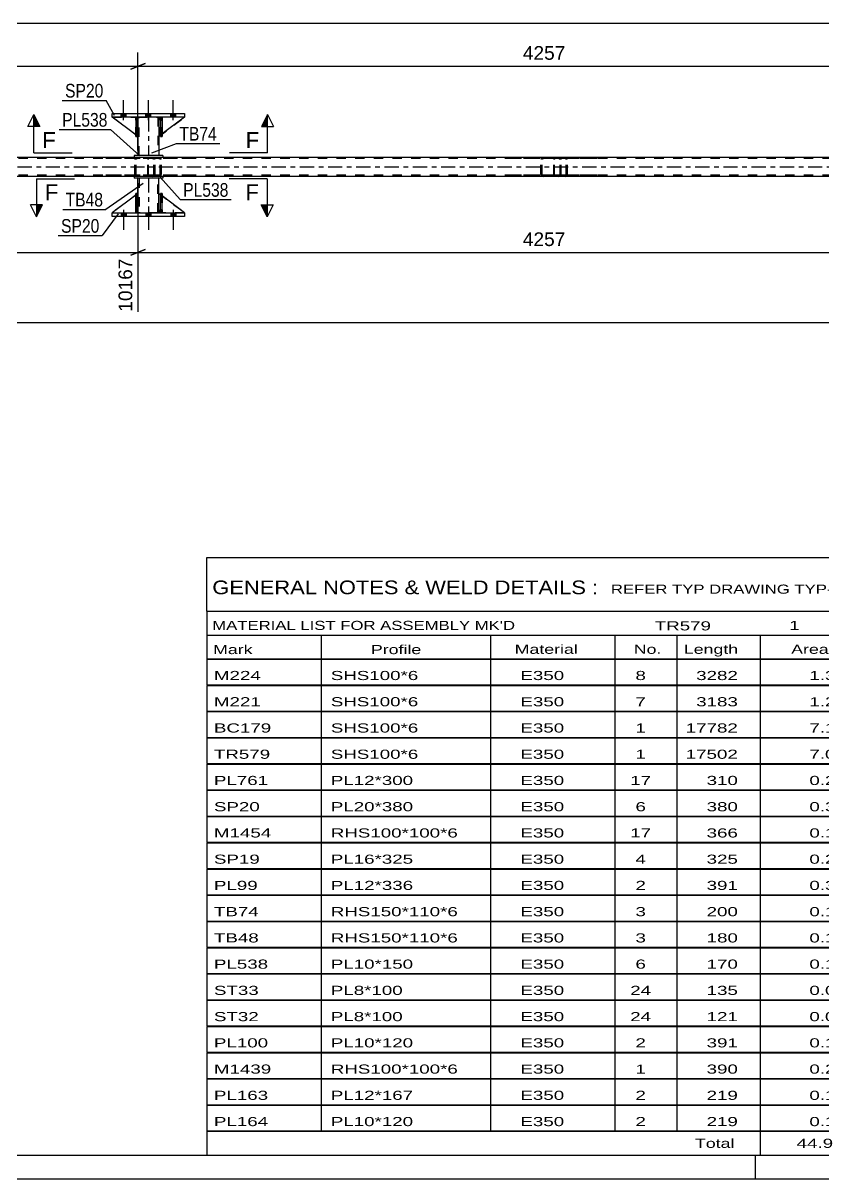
# Model space of a CAD drawing. Header units: millimetres. Extents: x -57 to 784, y -422 to 172.
# Drawn here: x 420.4 to 588, y -422.4 to -180.1 of the extents above; entities that cross this region are included whole.
import ezdxf

# ---------------------------------------------------------------- set-up
doc = ezdxf.new("R2010")
doc.units = ezdxf.units.MM
doc.linetypes.add('DXK_LINE_DOT2', pattern=[3.9198, 1.9599, -1.9599])
doc.linetypes.add('DXK_LINE_DOT3', pattern=[5.9187, 2.979, -0.9799, 0.9799, -0.9799])
doc.styles.add('Arial', font='ARIAL.TTF', dxfattribs={"height": 0.2})
doc.styles.add('Arial Narrow', font='ARIALN.TTF', dxfattribs={"height": 0.2})

# ---------------------------------------------------------------- blocks, each defined once
blk = doc.blocks.new('Unknown-122571968-1115')
at = {"color": 5, "linetype": 'Continuous'}
for p, q in [((-52.11, -417.36), (778.89, -417.36)), ((573.89, -422.36), (573.89, -417.36)), ((-57.11, -422.36), (783.89, -422.36))]:
    blk.add_line(p, q, dxfattribs=at)
blk = doc.blocks.new('Part-122571968-2722 - 2690')
at = {"color": 2, "linetype": 'Continuous'}
for p, q in [((443.65, -208.23), (194.25, -208.23)), ((613.92, -208.23), (449.65, -208.23)), ((443.65, -212.23), (194.25, -212.23)), ((613.92, -212.23), (449.65, -212.23))]:
    blk.add_line(p, q, dxfattribs=at)
at = {"color": 7, "linetype": 'DXK_LINE_DOT2'}
for p, q in [((449.65, -208.23), (443.65, -208.23)), ((711.45, -208.47), (52.25, -208.47)), ((711.45, -211.99), (52.25, -211.99)), ((449.65, -212.23), (443.65, -212.23))]:
    blk.add_line(p, q, dxfattribs=at)
at = {"color": 7, "linetype": 'DXK_LINE_DOT3'}
blk.add_line((52.25, -210.23), (711.45, -210.23), dxfattribs=at)
blk = doc.blocks.new('Bolt-122571968-2860 - 2690')
at = {"linetype": 'Continuous'}
for points in [[(441.97, -199.03), (440.93, -199.03), (440.93, -199.83), (441.97, -199.83)], [(441.97, -199.03), (440.93, -199.03), (440.93, -199.83), (441.97, -199.83)], [(441.97, -199.03), (440.93, -199.03), (440.93, -199.83), (441.97, -199.83)], [(447.17, -199.03), (446.13, -199.03), (446.13, -199.83), (447.17, -199.83)], [(447.17, -199.03), (446.13, -199.03), (446.13, -199.83), (447.17, -199.83)], [(452.37, -199.03), (451.33, -199.03), (451.33, -199.83), (452.37, -199.83)], [(452.37, -199.03), (451.33, -199.03), (451.33, -199.83), (452.37, -199.83)], [(452.37, -199.03), (451.33, -199.03), (451.33, -199.83), (452.37, -199.83)]]:
    blk.add_hatch(color=1, dxfattribs=at).paths.add_polyline_path(points)
at = {"color": 1, "linetype": 'Continuous'}
for p, q in [((441.45, -200.43), (441.45, -196.23)), ((441.45, -200.43), (441.45, -196.23)), ((441.45, -200.43), (441.45, -196.23)), ((446.65, -200.43), (446.65, -196.23)), ((446.65, -200.43), (446.65, -196.23)), ((451.85, -200.43), (451.85, -196.23)), ((451.85, -200.43), (451.85, -196.23)), ((451.85, -200.43), (451.85, -196.23)), ((440.93, -199.83), (440.93, -199.03)), ((440.93, -199.83), (440.93, -199.03)), ((440.93, -199.83), (440.93, -199.03)), ((441.97, -199.83), (441.97, -199.03)), ((441.97, -199.83), (441.97, -199.03)), ((441.97, -199.83), (441.97, -199.03)), ((446.13, -199.83), (446.13, -199.03)), ((446.13, -199.83), (446.13, -199.03)), ((447.17, -199.83), (447.17, -199.03)), ((447.17, -199.83), (447.17, -199.03)), ((451.33, -199.83), (451.33, -199.03)), ((451.33, -199.83), (451.33, -199.03)), ((451.33, -199.83), (451.33, -199.03)), ((452.37, -199.83), (452.37, -199.03)), ((452.37, -199.83), (452.37, -199.03)), ((452.37, -199.83), (452.37, -199.03))]:
    blk.add_line(p, q, dxfattribs=at)
blk = doc.blocks.new('Bolt-122571968-2859 - 2690')
at = {"linetype": 'Continuous'}
for points in [[(440.93, -220.63), (441.97, -220.63), (441.97, -219.83), (440.93, -219.83)], [(440.93, -220.63), (441.97, -220.63), (441.97, -219.83), (440.93, -219.83)], [(440.93, -220.63), (441.97, -220.63), (441.97, -219.83), (440.93, -219.83)], [(446.13, -220.63), (447.17, -220.63), (447.17, -219.83), (446.13, -219.83)], [(446.13, -220.63), (447.17, -220.63), (447.17, -219.83), (446.13, -219.83)], [(451.33, -220.63), (452.37, -220.63), (452.37, -219.83), (451.33, -219.83)], [(451.33, -220.63), (452.37, -220.63), (452.37, -219.83), (451.33, -219.83)], [(451.33, -220.63), (452.37, -220.63), (452.37, -219.83), (451.33, -219.83)]]:
    blk.add_hatch(color=1, dxfattribs=at).paths.add_polyline_path(points)
at = {"color": 1, "linetype": 'Continuous'}
for p, q in [((440.93, -219.83), (440.93, -220.63)), ((440.93, -219.83), (440.93, -220.63)), ((440.93, -219.83), (440.93, -220.63)), ((441.45, -219.23), (441.45, -223.43)), ((441.45, -219.23), (441.45, -223.43)), ((441.45, -219.23), (441.45, -223.43)), ((441.97, -219.83), (441.97, -220.63)), ((441.97, -219.83), (441.97, -220.63)), ((441.97, -219.83), (441.97, -220.63)), ((446.13, -219.83), (446.13, -220.63)), ((446.13, -219.83), (446.13, -220.63)), ((446.65, -219.23), (446.65, -223.43)), ((446.65, -219.23), (446.65, -223.43)), ((447.17, -219.83), (447.17, -220.63)), ((447.17, -219.83), (447.17, -220.63)), ((451.33, -219.83), (451.33, -220.63)), ((451.33, -219.83), (451.33, -220.63)), ((451.33, -219.83), (451.33, -220.63)), ((451.85, -219.23), (451.85, -223.43)), ((451.85, -219.23), (451.85, -223.43)), ((451.85, -219.23), (451.85, -223.43)), ((452.37, -219.83), (452.37, -220.63)), ((452.37, -219.83), (452.37, -220.63)), ((452.37, -219.83), (452.37, -220.63))]:
    blk.add_line(p, q, dxfattribs=at)
blk = doc.blocks.new('Part-122571968-2736 - 2690')
at = {"color": 2, "linetype": 'Continuous'}
for p, q in [((444.45, -215.83), (444.45, -212.63)), ((448.85, -215.83), (448.85, -212.63)), ((444.45, -219.83), (444.45, -219.23)), ((448.85, -219.23), (448.85, -219.83))]:
    blk.add_line(p, q, dxfattribs=at)
at = {"color": 7, "linetype": 'DXK_LINE_DOT2'}
for p, q in [((448.85, -212.63), (444.45, -212.63)), ((444.69, -212.63), (444.69, -219.83)), ((448.61, -219.83), (448.61, -212.63)), ((444.45, -219.23), (444.45, -215.83)), ((448.85, -219.23), (448.85, -215.83)), ((448.85, -219.83), (444.45, -219.83))]:
    blk.add_line(p, q, dxfattribs=at)
at = {"color": 7, "linetype": 'DXK_LINE_DOT3'}
blk.add_line((446.65, -212.63), (446.65, -219.83), dxfattribs=at)
blk = doc.blocks.new('Part-122571968-2737 - 2690')
at = {"color": 2, "linetype": 'Continuous'}
for p, q in [((449.2, -219.83), (449.2, -215.83)), ((449.2, -215.83), (449.52, -215.83)), ((449.52, -219.83), (449.52, -215.83)), ((449.2, -219.83), (449.2, -219.83)), ((449.52, -219.83), (449.2, -219.83))]:
    blk.add_line(p, q, dxfattribs=at)
at = {"color": 7, "linetype": 'DXK_LINE_DOT2'}
for p, q in [((449.2, -215.83), (449.2, -219.23)), ((449.52, -219.23), (449.52, -215.83)), ((449.2, -219.23), (449.2, -219.83)), ((449.2, -219.23), (449.52, -219.23)), ((449.2, -219.83), (449.2, -219.83)), ((449.2, -219.83), (449.2, -219.83)), ((449.52, -219.83), (449.52, -219.23)), ((449.52, -219.83), (449.52, -219.83))]:
    blk.add_line(p, q, dxfattribs=at)
blk = doc.blocks.new('Part-122571968-2738 - 2690')
at = {"color": 2, "linetype": 'Continuous'}
for p, q in [((444, -219.83), (444, -215.83)), ((444, -215.83), (444.32, -215.83)), ((444.32, -219.83), (444.32, -215.83)), ((444, -219.83), (444, -219.83)), ((444.32, -219.83), (444, -219.83))]:
    blk.add_line(p, q, dxfattribs=at)
at = {"color": 7, "linetype": 'DXK_LINE_DOT2'}
for p, q in [((444, -215.83), (444, -219.23)), ((444.32, -219.23), (444.32, -215.83)), ((444, -219.23), (444, -219.83)), ((444, -219.23), (444.32, -219.23)), ((444, -219.83), (444, -219.83)), ((444, -219.83), (444, -219.83)), ((444.32, -219.83), (444.32, -219.23)), ((444.32, -219.83), (444.32, -219.83))]:
    blk.add_line(p, q, dxfattribs=at)
blk = doc.blocks.new('Part-122571968-2739 - 2690')
at = {"color": 7, "linetype": 'DXK_LINE_DOT2'}
for p, q in [((449.52, -215.83), (449.2, -215.83)), ((449.2, -219.23), (449.2, -215.83)), ((449.2, -219.83), (449.2, -215.83)), ((449.52, -215.83), (449.52, -219.23)), ((449.52, -219.83), (449.52, -215.83)), ((449.52, -219.23), (449.2, -219.23)), ((449.2, -219.83), (449.2, -219.23)), ((449.52, -219.83), (449.2, -219.83)), ((449.52, -219.23), (449.52, -219.83)), ((449.52, -219.83), (449.52, -219.83))]:
    blk.add_line(p, q, dxfattribs=at)
blk = doc.blocks.new('Part-122571968-2868 - 2690')
at = {"color": 2, "linetype": 'Continuous'}
for p, q in [((444.45, -199.83), (444.45, -200.43)), ((448.85, -199.83), (448.85, -200.43)), ((444.45, -203.83), (444.45, -207.83)), ((448.85, -203.83), (448.85, -207.83))]:
    blk.add_line(p, q, dxfattribs=at)
at = {"color": 7, "linetype": 'DXK_LINE_DOT2'}
for p, q in [((444.45, -199.83), (448.85, -199.83)), ((444.45, -200.43), (444.45, -203.83)), ((444.69, -207.83), (444.69, -199.83)), ((448.61, -199.83), (448.61, -207.83)), ((448.85, -200.43), (448.85, -203.83)), ((448.85, -207.83), (444.45, -207.83))]:
    blk.add_line(p, q, dxfattribs=at)
at = {"color": 7, "linetype": 'DXK_LINE_DOT3'}
blk.add_line((446.65, -199.83), (446.65, -207.83), dxfattribs=at)
blk = doc.blocks.new('Part-122571968-2746 - 2690')
at = {"color": 2, "linetype": 'Continuous'}
for p, q in [((449.2, -200.08), (448.85, -200.43)), ((448.85, -200.43), (448.85, -203.83)), ((454.25, -199.83), (449.52, -203.33)), ((448.85, -203.83), (449.2, -203.57))]:
    blk.add_line(p, q, dxfattribs=at)
at = {"color": 7, "linetype": 'DXK_LINE_DOT2'}
for p, q in [((449.45, -199.83), (449.2, -200.08)), ((454.25, -199.83), (449.45, -199.83)), ((454.25, -199.83), (454.25, -199.83)), ((454.25, -199.83), (454.25, -199.83)), ((449.52, -203.33), (449.2, -203.57))]:
    blk.add_line(p, q, dxfattribs=at)
blk = doc.blocks.new('Part-122571968-2811 - 2690')
at = {"color": 2, "linetype": 'Continuous'}
for p, q in [((449.65, -212.23), (443.65, -212.23)), ((443.65, -212.23), (443.65, -212.63)), ((449.65, -212.63), (443.65, -212.63)), ((449.65, -212.23), (449.65, -212.63))]:
    blk.add_line(p, q, dxfattribs=at)
blk = doc.blocks.new('Part-122571968-2747 - 2690')
at = {"color": 7, "linetype": 'DXK_LINE_DOT2'}
for p, q in [((449.45, -199.83), (448.85, -200.43)), ((448.85, -203.83), (454.25, -199.83)), ((448.85, -200.43), (448.85, -203.83)), ((454.25, -199.83), (449.45, -199.83))]:
    blk.add_line(p, q, dxfattribs=at)
blk = doc.blocks.new('Part-122571968-2748 - 2690')
at = {"color": 7, "linetype": 'DXK_LINE_DOT2'}
for p, q in [((449.2, -200.43), (449.2, -199.83)), ((449.2, -199.83), (449.2, -199.83)), ((449.2, -199.83), (449.2, -203.83)), ((449.2, -199.83), (449.52, -199.83)), ((449.2, -203.83), (449.2, -200.43)), ((449.2, -200.43), (449.52, -200.43)), ((449.52, -199.83), (449.52, -200.43)), ((449.52, -203.83), (449.52, -199.83)), ((449.52, -200.43), (449.52, -203.83)), ((449.2, -203.83), (449.52, -203.83))]:
    blk.add_line(p, q, dxfattribs=at)
blk = doc.blocks.new('Part-122571968-2749 - 2690')
at = {"color": 7, "linetype": 'DXK_LINE_DOT2'}
for p, q in [((444.01, -199.83), (444, -199.83)), ((444, -199.83), (444.01, -203.83)), ((444, -199.83), (444.33, -199.83)), ((444.01, -200.43), (444.01, -199.83)), ((444.01, -203.83), (444.01, -200.43)), ((444.01, -200.43), (444.33, -200.43)), ((444.33, -203.83), (444.32, -199.83)), ((444.33, -199.83), (444.33, -200.43)), ((444.33, -200.43), (444.33, -203.83)), ((444.01, -203.83), (444.33, -203.83))]:
    blk.add_line(p, q, dxfattribs=at)
blk = doc.blocks.new('Part-122571968-2750 - 2690')
at = {"color": 2, "linetype": 'Continuous'}
for p, q in [((444, -203.5), (439.05, -199.83)), ((444, -199.98), (443.85, -199.83)), ((444.45, -200.43), (444.32, -200.3)), ((444.45, -200.43), (444.45, -200.43)), ((444.45, -203.83), (444.45, -200.43)), ((444.32, -203.74), (444.45, -203.83)), ((444.45, -203.83), (444.45, -203.83))]:
    blk.add_line(p, q, dxfattribs=at)
at = {"color": 7, "linetype": 'DXK_LINE_DOT2'}
for p, q in [((443.85, -199.83), (439.05, -199.83)), ((439.05, -199.83), (439.05, -199.83)), ((443.85, -199.83), (444.45, -200.43)), ((444.32, -200.3), (444, -199.98)), ((444.45, -200.43), (444.45, -203.83)), ((444.32, -203.74), (444, -203.5))]:
    blk.add_line(p, q, dxfattribs=at)
blk = doc.blocks.new('Part-122571968-2751 - 2690')
at = {"color": 7, "linetype": 'DXK_LINE_DOT2'}
for p, q in [((444.45, -203.83), (439.05, -199.83)), ((439.05, -199.83), (443.85, -199.83)), ((443.85, -199.83), (444.45, -200.43)), ((444.45, -200.43), (443.85, -199.83)), ((444.45, -200.43), (444.45, -203.83)), ((444.45, -200.43), (444.45, -200.43)), ((444.45, -200.43), (444.45, -203.83))]:
    blk.add_line(p, q, dxfattribs=at)
blk = doc.blocks.new('Part-122571968-2869 - 2690')
at = {"color": 7, "linetype": 'DXK_LINE_DOT2'}
for p, q in [((448.85, -219.23), (448.85, -215.83)), ((448.85, -215.83), (454.25, -219.83)), ((449.45, -219.83), (448.85, -219.23)), ((454.25, -219.83), (449.45, -219.83))]:
    blk.add_line(p, q, dxfattribs=at)
blk = doc.blocks.new('Part-122571968-2806 - 2690')
at = {"color": 2, "linetype": 'Continuous'}
for p, q in [((449.65, -207.83), (443.65, -207.83)), ((443.65, -207.83), (443.65, -208.23)), ((449.65, -208.23), (443.65, -208.23)), ((449.65, -207.83), (449.65, -208.23))]:
    blk.add_line(p, q, dxfattribs=at)
blk = doc.blocks.new('Part-122571968-2837 - 2690')
at = {"color": 7, "linetype": 'DXK_LINE_DOT2'}
for p, q in [((444, -219.83), (444.01, -215.83)), ((444.33, -215.83), (444.01, -215.83)), ((444.01, -219.23), (444.01, -215.83)), ((444.32, -219.83), (444.33, -215.83)), ((444.33, -215.83), (444.33, -219.23)), ((444.33, -219.83), (444, -219.83)), ((444.33, -219.23), (444.01, -219.23)), ((444.01, -219.83), (444.01, -219.23)), ((444.33, -219.83), (444.32, -219.83)), ((444.33, -219.23), (444.33, -219.83))]:
    blk.add_line(p, q, dxfattribs=at)
blk = doc.blocks.new('Part-122571968-2838 - 2690')
at = {"color": 2, "linetype": 'Continuous'}
for p, q in [((444, -216.16), (439.05, -219.83)), ((444.45, -215.83), (444.32, -215.92)), ((444.45, -219.23), (444.45, -215.83)), ((444, -219.68), (443.85, -219.83)), ((444.45, -219.23), (444.32, -219.36)), ((444.45, -219.23), (444.45, -219.23))]:
    blk.add_line(p, q, dxfattribs=at)
at = {"color": 7, "linetype": 'DXK_LINE_DOT2'}
for p, q in [((444.32, -215.92), (444, -216.16)), ((444.45, -219.23), (444.45, -215.83)), ((439.05, -219.83), (439.05, -219.83)), ((439.05, -219.83), (443.85, -219.83)), ((444.45, -219.23), (443.85, -219.83)), ((444.32, -219.36), (444, -219.68))]:
    blk.add_line(p, q, dxfattribs=at)
blk = doc.blocks.new('Part-122571968-2898 - 2690')
at = {"color": 2, "linetype": 'Continuous'}
for p, q in [((439.05, -199.83), (439.05, -199.03)), ((439.05, -199.03), (454.25, -199.03)), ((454.25, -199.83), (439.05, -199.83)), ((454.25, -199.03), (454.25, -199.83))]:
    blk.add_line(p, q, dxfattribs=at)
blk = doc.blocks.new('Part-122571968-2903 - 2690')
at = {"color": 2, "linetype": 'Continuous'}
for p, q in [((439.05, -220.63), (439.05, -219.83)), ((439.05, -219.83), (454.25, -219.83)), ((454.25, -219.83), (454.25, -220.63)), ((454.25, -220.63), (439.05, -220.63))]:
    blk.add_line(p, q, dxfattribs=at)
blk = doc.blocks.new('Part-122571968-2904 - 2690')
at = {"color": 2, "linetype": 'Continuous'}
for p, q in [((444.32, -199.83), (444, -199.83)), ((444, -199.83), (444, -203.83)), ((444.32, -199.83), (444.32, -199.83)), ((444.32, -199.83), (444.32, -203.83)), ((444.32, -203.83), (444, -203.83))]:
    blk.add_line(p, q, dxfattribs=at)
at = {"color": 7, "linetype": 'DXK_LINE_DOT2'}
for p, q in [((444, -199.83), (444, -200.43)), ((444, -199.83), (444, -199.83)), ((444.32, -200.43), (444, -200.43)), ((444, -200.43), (444, -203.83)), ((444.32, -200.43), (444.32, -199.83)), ((444.32, -199.83), (444.32, -199.83)), ((444.32, -203.83), (444.32, -200.43))]:
    blk.add_line(p, q, dxfattribs=at)
blk = doc.blocks.new('Part-122571968-2905 - 2690')
at = {"color": 2, "linetype": 'Continuous'}
for p, q in [((449.52, -199.83), (449.2, -199.83)), ((449.2, -199.83), (449.2, -203.83)), ((449.52, -199.83), (449.52, -199.83)), ((449.52, -199.83), (449.52, -203.83)), ((449.52, -203.83), (449.2, -203.83))]:
    blk.add_line(p, q, dxfattribs=at)
at = {"color": 7, "linetype": 'DXK_LINE_DOT2'}
for p, q in [((449.2, -199.83), (449.2, -200.43)), ((449.2, -199.83), (449.2, -199.83)), ((449.52, -200.43), (449.2, -200.43)), ((449.2, -200.43), (449.2, -203.83)), ((449.52, -200.43), (449.52, -199.83)), ((449.52, -199.83), (449.52, -199.83)), ((449.52, -203.83), (449.52, -200.43))]:
    blk.add_line(p, q, dxfattribs=at)
blk = doc.blocks.new('Part-122571968-2906 - 2690')
at = {"color": 7, "linetype": 'DXK_LINE_DOT2'}
for p, q in [((532.67, -208.23), (521.54, -208.23)), ((529.44, -208.23), (529.24, -208.27)), ((532.87, -208.27), (532.67, -208.23)), ((532.67, -208.47), (521.54, -208.47)), ((528.97, -208.53), (528.93, -208.71)), ((528.93, -211.75), (528.93, -208.71)), ((529.18, -208.71), (529.2, -208.62)), ((529.18, -211.75), (529.18, -208.71)), ((529.2, -208.62), (529.26, -208.54)), ((529.26, -208.54), (529.34, -208.49)), ((529.34, -208.49), (529.44, -208.47)), ((532.67, -208.47), (532.77, -208.49)), ((532.77, -208.49), (532.85, -208.54)), ((532.85, -208.54), (532.91, -208.62)), ((532.91, -208.62), (532.93, -208.71)), ((532.93, -211.75), (532.93, -208.71)), ((533.18, -208.71), (533.15, -208.53)), ((533.18, -211.75), (533.18, -208.71)), ((532.67, -211.99), (521.54, -211.99)), ((532.67, -212.23), (521.54, -212.23)), ((528.93, -211.75), (528.97, -211.93)), ((529.2, -211.84), (529.18, -211.75)), ((529.26, -211.92), (529.2, -211.84)), ((529.24, -212.19), (529.44, -212.23)), ((529.34, -211.97), (529.26, -211.92)), ((529.44, -211.99), (529.34, -211.97)), ((532.77, -211.97), (532.67, -211.99)), ((532.67, -212.23), (532.87, -212.19)), ((532.85, -211.92), (532.77, -211.97)), ((532.91, -211.84), (532.85, -211.92)), ((532.93, -211.75), (532.91, -211.84)), ((533.15, -211.93), (533.18, -211.75))]:
    blk.add_line(p, q, dxfattribs=at)
for centre, start, end in [((529.42, -208.73), 110.7583, 155.68), ((532.69, -208.73), 24.32, 69.2417), ((529.42, -211.73), 204.32, 249.2417), ((532.69, -211.73), 290.7583, 335.68)]:
    blk.add_arc(centre, 0.496, start, end, dxfattribs=at)
blk = doc.blocks.new('Part-122571968-2934 - 2690')
at = {"color": 2, "linetype": 'Continuous'}
for p, q in [((448.85, -219.23), (448.85, -215.83)), ((448.85, -215.83), (449.2, -216.09)), ((454.25, -219.83), (449.52, -216.33)), ((449.2, -219.58), (448.85, -219.23))]:
    blk.add_line(p, q, dxfattribs=at)
at = {"color": 7, "linetype": 'DXK_LINE_DOT2'}
for p, q in [((449.52, -216.33), (449.2, -216.09)), ((449.2, -219.58), (449.45, -219.83)), ((449.45, -219.83), (454.25, -219.83))]:
    blk.add_line(p, q, dxfattribs=at)
blk = doc.blocks.new('Part-122571968-2935 - 2690')
at = {"color": 7, "linetype": 'DXK_LINE_DOT2'}
for p, q in [((444.45, -215.83), (439.05, -219.83)), ((444.45, -219.23), (444.45, -215.83)), ((444.45, -215.83), (444.45, -219.23)), ((439.05, -219.83), (443.85, -219.83)), ((443.85, -219.83), (444.45, -219.23)), ((444.45, -219.23), (443.85, -219.83)), ((444.45, -219.23), (444.45, -219.23))]:
    blk.add_line(p, q, dxfattribs=at)
blk = doc.blocks.new('Part-122571968-2954 - 2690')
at = {"color": 7, "linetype": 'DXK_LINE_DOT2'}
for p, q in [((531.81, -208.27), (531.72, -208.37)), ((531.91, -208.23), (531.81, -208.27)), ((540.77, -208.23), (531.91, -208.23)), ((533.18, -208.23), (533.18, -208.47)), ((534.19, -208.27), (534, -208.23)), ((531.66, -208.53), (531.64, -208.71)), ((531.64, -211.75), (531.64, -208.71)), ((531.72, -208.37), (531.66, -208.53)), ((531.77, -208.71), (531.78, -208.62)), ((531.77, -211.75), (531.77, -208.71)), ((531.78, -208.62), (531.81, -208.54)), ((531.81, -208.54), (531.86, -208.49)), ((531.86, -208.49), (531.91, -208.47)), ((540.77, -208.47), (531.91, -208.47)), ((534, -208.47), (534.1, -208.49)), ((534.1, -208.49), (534.18, -208.54)), ((534.18, -208.54), (534.23, -208.62)), ((534.23, -208.62), (534.25, -208.71)), ((534.25, -211.75), (534.25, -208.71)), ((534.5, -208.71), (534.46, -208.53)), ((534.5, -211.75), (534.5, -208.71)), ((531.64, -211.75), (531.66, -211.93)), ((531.66, -211.93), (531.72, -212.09)), ((531.72, -212.09), (531.81, -212.19)), ((531.78, -211.84), (531.77, -211.75)), ((531.81, -211.92), (531.78, -211.84)), ((531.86, -211.97), (531.81, -211.92)), ((531.81, -212.19), (531.91, -212.23)), ((531.91, -211.99), (531.86, -211.97)), ((540.77, -211.99), (531.91, -211.99)), ((540.77, -212.23), (531.91, -212.23)), ((533.18, -212.23), (533.18, -211.99)), ((534.1, -211.97), (534, -211.99)), ((534, -212.23), (534.19, -212.19)), ((534.18, -211.92), (534.1, -211.97)), ((534.23, -211.84), (534.18, -211.92)), ((534.25, -211.75), (534.23, -211.84)), ((534.46, -211.93), (534.5, -211.75))]:
    blk.add_line(p, q, dxfattribs=at)
for centre, start, end in [((534.01, -208.72), 23.8494, 68.8059), ((534.01, -211.73), 291.1941, 336.1506)]:
    blk.add_arc(centre, 0.492, start, end, dxfattribs=at)
blk = doc.blocks.new('Part-122571968-2955 - 2690')
at = {"color": 7, "linetype": 'DXK_LINE_DOT2'}
for p, q in [((446.67, -208.27), (446.58, -208.37)), ((446.77, -208.23), (446.67, -208.27)), ((455.63, -208.23), (446.77, -208.23)), ((448.05, -208.23), (448.05, -208.47)), ((449.06, -208.27), (448.87, -208.23)), ((446.52, -208.53), (446.5, -208.71)), ((446.5, -211.75), (446.5, -208.71)), ((446.58, -208.37), (446.52, -208.53)), ((446.64, -208.71), (446.65, -208.62)), ((446.64, -211.75), (446.64, -208.71)), ((446.65, -208.62), (446.68, -208.54)), ((446.68, -208.54), (446.72, -208.49)), ((446.72, -208.49), (446.77, -208.47)), ((455.63, -208.47), (446.77, -208.47)), ((448.87, -208.47), (448.96, -208.49)), ((448.96, -208.49), (449.04, -208.54)), ((449.04, -208.54), (449.1, -208.62)), ((449.1, -208.62), (449.12, -208.71)), ((449.12, -211.75), (449.12, -208.71)), ((449.37, -208.71), (449.33, -208.53)), ((449.37, -211.75), (449.37, -208.71)), ((446.5, -211.75), (446.52, -211.93)), ((446.52, -211.93), (446.58, -212.09)), ((446.58, -212.09), (446.67, -212.19)), ((446.65, -211.84), (446.64, -211.75)), ((446.68, -211.92), (446.65, -211.84)), ((446.67, -212.19), (446.77, -212.23)), ((446.72, -211.97), (446.68, -211.92)), ((446.77, -211.99), (446.72, -211.97)), ((455.63, -211.99), (446.77, -211.99)), ((455.63, -212.23), (446.77, -212.23)), ((448.05, -212.23), (448.05, -211.99)), ((448.96, -211.97), (448.87, -211.99)), ((448.87, -212.23), (449.06, -212.19)), ((449.04, -211.92), (448.96, -211.97)), ((449.1, -211.84), (449.04, -211.92)), ((449.12, -211.75), (449.1, -211.84)), ((449.33, -211.93), (449.37, -211.75))]:
    blk.add_line(p, q, dxfattribs=at)
for centre, start, end in [((448.88, -208.72), 23.8494, 68.8059), ((448.88, -211.73), 291.1941, 336.1506)]:
    blk.add_arc(centre, 0.492, start, end, dxfattribs=at)
blk = doc.blocks.new('Part-122571968-2967 - 2690')
at = {"color": 7, "linetype": 'DXK_LINE_DOT2'}
for p, q in [((447.54, -208.23), (436.4, -208.23)), ((444.3, -208.23), (444.11, -208.27)), ((447.74, -208.27), (447.54, -208.23)), ((447.54, -208.47), (436.4, -208.47)), ((443.83, -208.53), (443.79, -208.71)), ((443.79, -211.75), (443.79, -208.71)), ((444.05, -208.71), (444.07, -208.62)), ((444.05, -211.75), (444.05, -208.71)), ((444.07, -208.62), (444.12, -208.54)), ((444.12, -208.54), (444.21, -208.49)), ((444.21, -208.49), (444.3, -208.47)), ((447.54, -208.47), (447.64, -208.49)), ((447.64, -208.49), (447.72, -208.54)), ((447.72, -208.54), (447.78, -208.62)), ((447.78, -208.62), (447.8, -208.71)), ((447.8, -211.75), (447.8, -208.71)), ((448.05, -208.71), (448.01, -208.53)), ((448.05, -211.75), (448.05, -208.71)), ((447.54, -211.99), (436.4, -211.99)), ((447.54, -212.23), (436.4, -212.23)), ((443.79, -211.75), (443.83, -211.93)), ((444.07, -211.84), (444.05, -211.75)), ((444.12, -211.92), (444.07, -211.84)), ((444.11, -212.19), (444.3, -212.23)), ((444.21, -211.97), (444.12, -211.92)), ((444.3, -211.99), (444.21, -211.97)), ((447.64, -211.97), (447.54, -211.99)), ((447.54, -212.23), (447.74, -212.19)), ((447.72, -211.92), (447.64, -211.97)), ((447.78, -211.84), (447.72, -211.92)), ((447.8, -211.75), (447.78, -211.84)), ((448.01, -211.93), (448.05, -211.75))]:
    blk.add_line(p, q, dxfattribs=at)
for centre, start, end in [((444.29, -208.73), 110.7583, 155.68), ((447.56, -208.73), 24.32, 69.2417), ((444.29, -211.73), 204.32, 249.2417), ((447.56, -211.73), 290.7583, 335.68)]:
    blk.add_arc(centre, 0.496, start, end, dxfattribs=at)
blk = doc.blocks.new('StraightDimension-122571968-3109 - 2690')
at = {"color": 7, "linetype": 'Continuous'}
for p, q in [((444.45, -213.63), (444.45, -240.58)), ((614.72, -213.63), (614.72, -240.58)), ((445.95, -227.57), (442.95, -228.77)), ((613.22, -228.77), (616.22, -227.57)), ((444.45, -228.17), (614.72, -228.17))]:
    blk.add_line(p, q, dxfattribs=at)
at = {"color": 0}
blk.add_wipeout([(534.63, -227.42), (534.63, -223.22), (524.54, -223.22), (524.54, -227.42)], dxfattribs=at)
at = {"color": 0, "linetype": 'Continuous'}
blk.add_wipeout([(614.12, -228.87), (609.92, -228.87), (609.92, -241.18), (614.12, -241.18)], dxfattribs=at)
at = {"color": 3, "style": 'Arial'}
blk.add_text('4257', height=2.865, dxfattribs=at).set_placement((525.14, -226.82))
at = {"color": 3, "linetype": 'Continuous', "style": 'Arial'}
blk.add_text('14423', height=2.865, rotation=90.0002, dxfattribs=at).set_placement((613.52, -240.58))
blk = doc.blocks.new('StraightDimension-122571968-3099 - 2690')
at = {"color": 7, "linetype": 'Continuous'}
for p, q in [((189.05, -213.63), (189.05, -238.36)), ((444.45, -213.63), (444.45, -240.58)), ((190.55, -227.57), (187.55, -228.77)), ((442.95, -228.77), (445.95, -227.57)), ((189.05, -228.17), (444.45, -228.17))]:
    blk.add_line(p, q, dxfattribs=at)
at = {"color": 0}
blk.add_wipeout([(321.8, -227.42), (321.8, -223.22), (311.7, -223.22), (311.7, -227.42)], dxfattribs=at)
at = {"color": 0, "linetype": 'Continuous'}
blk.add_wipeout([(443.85, -228.87), (439.65, -228.87), (439.65, -241.18), (443.85, -241.18)], dxfattribs=at)
at = {"color": 3, "style": 'Arial'}
blk.add_text('6385', height=2.865, dxfattribs=at).set_placement((312.3, -226.82))
at = {"color": 3, "linetype": 'Continuous', "style": 'Arial'}
blk.add_text('10167', height=2.865, rotation=90.0002, dxfattribs=at).set_placement((443.25, -240.58))
blk = doc.blocks.new('StraightDimension-122571968-2988 - 2690')
at = {"color": 7, "linetype": 'Continuous'}
blk.add_line((42.99, -242.84), (720.71, -242.84), dxfattribs=at)
blk = doc.blocks.new('StraightDimension-122571968-3007 - 2690')
at = {"color": 7, "linetype": 'Continuous'}
blk.add_line((43.63, -180.09), (720.07, -180.09), dxfattribs=at)
blk = doc.blocks.new('StraightDimension-122571968-3068 - 2690')
at = {"color": 7, "linetype": 'Continuous'}
for p, q in [((189.05, -206.83), (189.05, -186.28)), ((444.45, -206.83), (444.45, -186.28)), ((190.55, -188.53), (187.55, -189.73)), ((442.95, -189.73), (445.95, -188.53)), ((189.05, -189.13), (444.45, -189.13))]:
    blk.add_line(p, q, dxfattribs=at)
at = {"color": 0}
blk.add_wipeout([(321.8, -188.38), (321.8, -184.18), (311.7, -184.18), (311.7, -188.38)], dxfattribs=at)
at = {"color": 3, "style": 'Arial'}
blk.add_text('6385', height=2.865, dxfattribs=at).set_placement((312.3, -187.78))
blk = doc.blocks.new('StraightDimension-122571968-3078 - 2690')
at = {"color": 7, "linetype": 'Continuous'}
for p, q in [((444.45, -206.83), (444.45, -186.28)), ((614.72, -206.83), (614.72, -186.28)), ((445.95, -188.53), (442.95, -189.73)), ((613.22, -189.73), (616.22, -188.53)), ((444.45, -189.13), (614.72, -189.13))]:
    blk.add_line(p, q, dxfattribs=at)
at = {"color": 0}
blk.add_wipeout([(534.63, -188.38), (534.63, -184.18), (524.54, -184.18), (524.54, -188.38)], dxfattribs=at)
at = {"color": 3, "style": 'Arial'}
blk.add_text('4257', height=2.865, dxfattribs=at).set_placement((525.14, -187.78))
blk = doc.blocks.new('Unknown-122571968-17556')
at = {"color": 7, "linetype": 'Continuous'}
for p, q in [((458.89, -292.11), (618.89, -292.11)), ((458.89, -303.36), (458.89, -292.11)), ((618.89, -292.11), (618.89, -303.36)), ((458.89, -303.36), (618.89, -303.36)), ((458.89, -303.36), (458.89, -308.36)), ((618.89, -303.36), (618.89, -308.36)), ((458.89, -308.36), (618.89, -308.36)), ((458.89, -308.36), (458.89, -313.36)), ((482.89, -308.36), (482.89, -313.36)), ((518.39, -308.36), (518.39, -313.36)), ((544.39, -308.36), (544.39, -313.36)), ((557.39, -308.36), (557.39, -313.36)), ((574.89, -308.36), (574.89, -313.36)), ((596.89, -308.36), (596.89, -313.36)), ((618.89, -308.36), (618.89, -313.36)), ((458.89, -313.36), (618.89, -313.36)), ((458.89, -313.41), (458.89, -318.81)), ((458.89, -313.41), (618.89, -313.41)), ((482.89, -313.36), (482.89, -318.86)), ((518.39, -313.36), (518.39, -318.86)), ((544.39, -313.36), (544.39, -318.86)), ((557.39, -313.36), (557.39, -318.86)), ((574.89, -313.36), (574.89, -318.86)), ((596.89, -313.36), (596.89, -318.86)), ((618.89, -313.41), (618.89, -318.81)), ((458.89, -318.81), (618.89, -318.81)), ((458.89, -318.91), (458.89, -324.31)), ((458.89, -318.91), (618.89, -318.91)), ((482.89, -318.86), (482.89, -324.36)), ((518.39, -318.86), (518.39, -324.36)), ((544.39, -318.86), (544.39, -324.36)), ((557.39, -318.86), (557.39, -324.36)), ((574.89, -318.86), (574.89, -324.36)), ((596.89, -318.86), (596.89, -324.36)), ((618.89, -318.91), (618.89, -324.31)), ((458.89, -324.31), (618.89, -324.31)), ((458.89, -324.41), (458.89, -329.81)), ((458.89, -324.41), (618.89, -324.41)), ((482.89, -324.36), (482.89, -329.86)), ((518.39, -324.36), (518.39, -329.86)), ((544.39, -324.36), (544.39, -329.86)), ((557.39, -324.36), (557.39, -329.86)), ((574.89, -324.36), (574.89, -329.86)), ((596.89, -324.36), (596.89, -329.86)), ((618.89, -324.41), (618.89, -329.81)), ((458.89, -329.81), (618.89, -329.81)), ((458.89, -329.91), (458.89, -335.31)), ((458.89, -329.91), (618.89, -329.91)), ((482.89, -329.86), (482.89, -335.36)), ((518.39, -329.86), (518.39, -335.36)), ((544.39, -329.86), (544.39, -335.36)), ((557.39, -329.86), (557.39, -335.36)), ((574.89, -329.86), (574.89, -335.36)), ((596.89, -329.86), (596.89, -335.36)), ((618.89, -329.91), (618.89, -335.31)), ((458.89, -335.31), (618.89, -335.31)), ((458.89, -335.41), (458.89, -340.81)), ((458.89, -335.41), (618.89, -335.41)), ((482.89, -335.36), (482.89, -340.86)), ((518.39, -335.36), (518.39, -340.86)), ((544.39, -335.36), (544.39, -340.86)), ((557.39, -335.36), (557.39, -340.86)), ((574.89, -335.36), (574.89, -340.86)), ((596.89, -335.36), (596.89, -340.86)), ((618.89, -335.41), (618.89, -340.81)), ((458.89, -340.81), (618.89, -340.81)), ((458.89, -340.91), (458.89, -346.31)), ((458.89, -340.91), (618.89, -340.91)), ((482.89, -340.86), (482.89, -346.36)), ((518.39, -340.86), (518.39, -346.36)), ((544.39, -340.86), (544.39, -346.36)), ((557.39, -340.86), (557.39, -346.36)), ((574.89, -340.86), (574.89, -346.36)), ((596.89, -340.86), (596.89, -346.36)), ((618.89, -340.91), (618.89, -346.31)), ((458.89, -346.31), (618.89, -346.31)), ((458.89, -346.41), (458.89, -351.81)), ((458.89, -346.41), (618.89, -346.41)), ((482.89, -346.36), (482.89, -351.86)), ((518.39, -346.36), (518.39, -351.86)), ((544.39, -346.36), (544.39, -351.86)), ((557.39, -346.36), (557.39, -351.86)), ((574.89, -346.36), (574.89, -351.86)), ((596.89, -346.36), (596.89, -351.86)), ((618.89, -346.41), (618.89, -351.81)), ((458.89, -351.81), (618.89, -351.81)), ((458.89, -351.91), (458.89, -357.31)), ((458.89, -351.91), (618.89, -351.91)), ((482.89, -351.86), (482.89, -357.36)), ((518.39, -351.86), (518.39, -357.36)), ((544.39, -351.86), (544.39, -357.36)), ((557.39, -351.86), (557.39, -357.36)), ((574.89, -351.86), (574.89, -357.36)), ((596.89, -351.86), (596.89, -357.36)), ((618.89, -351.91), (618.89, -357.31)), ((458.89, -357.31), (618.89, -357.31)), ((458.89, -357.41), (458.89, -362.81)), ((458.89, -357.41), (618.89, -357.41)), ((482.89, -357.36), (482.89, -362.86)), ((518.39, -357.36), (518.39, -362.86)), ((544.39, -357.36), (544.39, -362.86)), ((557.39, -357.36), (557.39, -362.86)), ((574.89, -357.36), (574.89, -362.86)), ((596.89, -357.36), (596.89, -362.86)), ((618.89, -357.41), (618.89, -362.81)), ((458.89, -362.81), (618.89, -362.81)), ((458.89, -362.91), (458.89, -368.31)), ((458.89, -362.91), (618.89, -362.91)), ((482.89, -362.86), (482.89, -368.36)), ((518.39, -362.86), (518.39, -368.36)), ((544.39, -362.86), (544.39, -368.36)), ((557.39, -362.86), (557.39, -368.36)), ((574.89, -362.86), (574.89, -368.36)), ((596.89, -362.86), (596.89, -368.36)), ((618.89, -362.91), (618.89, -368.31)), ((458.89, -368.31), (618.89, -368.31)), ((458.89, -368.41), (458.89, -373.81)), ((458.89, -368.41), (618.89, -368.41)), ((482.89, -368.36), (482.89, -373.86)), ((518.39, -368.36), (518.39, -373.86)), ((544.39, -368.36), (544.39, -373.86)), ((557.39, -368.36), (557.39, -373.86)), ((574.89, -368.36), (574.89, -373.86)), ((596.89, -368.36), (596.89, -373.86)), ((618.89, -368.41), (618.89, -373.81)), ((458.89, -373.81), (618.89, -373.81)), ((458.89, -373.91), (458.89, -379.31)), ((458.89, -373.91), (618.89, -373.91)), ((482.89, -373.86), (482.89, -379.36)), ((518.39, -373.86), (518.39, -379.36)), ((544.39, -373.86), (544.39, -379.36)), ((557.39, -373.86), (557.39, -379.36)), ((574.89, -373.86), (574.89, -379.36)), ((596.89, -373.86), (596.89, -379.36)), ((618.89, -373.91), (618.89, -379.31)), ((458.89, -379.31), (618.89, -379.31)), ((458.89, -379.41), (458.89, -384.81)), ((458.89, -379.41), (618.89, -379.41)), ((482.89, -379.36), (482.89, -384.86)), ((518.39, -379.36), (518.39, -384.86)), ((544.39, -379.36), (544.39, -384.86)), ((557.39, -379.36), (557.39, -384.86)), ((574.89, -379.36), (574.89, -384.86)), ((596.89, -379.36), (596.89, -384.86)), ((618.89, -379.41), (618.89, -384.81)), ((458.89, -384.81), (618.89, -384.81)), ((458.89, -384.91), (458.89, -390.31)), ((458.89, -384.91), (618.89, -384.91)), ((482.89, -384.86), (482.89, -390.36)), ((518.39, -384.86), (518.39, -390.36)), ((544.39, -384.86), (544.39, -390.36)), ((557.39, -384.86), (557.39, -390.36)), ((574.89, -384.86), (574.89, -390.36)), ((596.89, -384.86), (596.89, -390.36)), ((618.89, -384.91), (618.89, -390.31)), ((458.89, -390.31), (618.89, -390.31)), ((458.89, -390.41), (458.89, -395.81)), ((458.89, -390.41), (618.89, -390.41)), ((482.89, -390.36), (482.89, -395.86)), ((518.39, -390.36), (518.39, -395.86)), ((544.39, -390.36), (544.39, -395.86)), ((557.39, -390.36), (557.39, -395.86)), ((574.89, -390.36), (574.89, -395.86)), ((596.89, -390.36), (596.89, -395.86)), ((618.89, -390.41), (618.89, -395.81)), ((458.89, -395.81), (618.89, -395.81)), ((458.89, -395.91), (458.89, -401.31)), ((458.89, -395.91), (618.89, -395.91)), ((482.89, -395.86), (482.89, -401.36)), ((518.39, -395.86), (518.39, -401.36)), ((544.39, -395.86), (544.39, -401.36)), ((557.39, -395.86), (557.39, -401.36)), ((574.89, -395.86), (574.89, -401.36)), ((596.89, -395.86), (596.89, -401.36)), ((618.89, -395.91), (618.89, -401.31)), ((458.89, -401.31), (618.89, -401.31)), ((458.89, -401.41), (458.89, -406.81)), ((458.89, -401.41), (618.89, -401.41)), ((482.89, -401.36), (482.89, -406.86)), ((518.39, -401.36), (518.39, -406.86)), ((544.39, -401.36), (544.39, -406.86)), ((557.39, -401.36), (557.39, -406.86)), ((574.89, -401.36), (574.89, -406.86)), ((596.89, -401.36), (596.89, -406.86)), ((618.89, -401.41), (618.89, -406.81)), ((458.89, -406.81), (618.89, -406.81)), ((458.89, -406.91), (458.89, -412.31)), ((458.89, -406.91), (618.89, -406.91)), ((482.89, -406.86), (482.89, -412.36)), ((518.39, -406.86), (518.39, -412.36)), ((544.39, -406.86), (544.39, -412.36)), ((557.39, -406.86), (557.39, -412.36)), ((574.89, -406.86), (574.89, -412.36)), ((596.89, -406.86), (596.89, -412.36)), ((618.89, -406.91), (618.89, -412.31)), ((458.89, -412.31), (618.89, -412.31)), ((458.89, -412.36), (618.89, -412.36)), ((458.89, -412.36), (458.89, -417.36)), ((574.89, -412.36), (574.89, -417.36)), ((596.89, -412.36), (596.89, -417.36)), ((618.89, -412.36), (618.89, -417.36)), ((458.89, -417.36), (618.89, -417.36))]:
    blk.add_line(p, q, dxfattribs=at)
at = {"color": 7, "style": 'Arial Narrow'}
for s, height, width, p in [('GENERAL NOTES & WELD DETAILS :', 2.8633, 1.4, (460.04, -299.8)), ('REFER TYP DRAWING TYP-01', 1.9089, 1.6, (543.59, -299.7)), ("MATERIAL LIST FOR ASSEMBLY MK'D", 1.9089, 1.6, (460.04, -307.3)), ('TR579', 1.909, 1.794707, (552.79, -307.39)), ('1', 1.91, 1.794707, (580.97, -307.3)), ('No. Required', 1.9089, 1.6, (590.3, -307.3)), ('Mark', 1.909, 1.7, (460.22, -312.36)), ('Profile', 1.909, 1.7, (493.3, -312.36)), ('Material', 1.909, 1.7, (523.43, -312.3)), ('No.', 1.909, 1.7, (548.39, -312.3)), ('Length', 1.909, 1.7, (558.89, -312.3)), ('Area', 1.909, 1.7, (581.39, -312.3)), ('Weight', 1.909, 1.7, (600.89, -312.3))]:
    blk.add_text(s, height=height, dxfattribs=dict(at, width=width)).set_placement(p)
at = {"color": 7, "linetype": 'Continuous', "style": 'Arial Narrow'}
for s, height, width, p in [('M224', 1.909, 1.794707, (460.39, -317.8)), ('SHS100*6', 1.909, 1.794707, (484.89, -317.8)), ('E350', 1.909, 1.794707, (524.63, -317.8)), ('8', 1.91, 1.794707, (548.74, -317.8)), ('3282', 1.909, 1.794707, (561.47, -317.8)), ('1.3', 1.909, 1.794707, (585.2, -317.8)), ('459.8', 1.909, 1.794707, (601.84, -317.8)), ('M221', 1.909, 1.794707, (460.39, -323.3)), ('SHS100*6', 1.909, 1.794707, (484.89, -323.3)), ('E350', 1.909, 1.794707, (524.63, -323.3)), ('7', 1.91, 1.794707, (548.74, -323.3)), ('3183', 1.909, 1.794707, (561.47, -323.3)), ('1.2', 1.909, 1.794707, (585.2, -323.3)), ('384.8', 1.909, 1.794707, (601.84, -323.3)), ('BC179', 1.909, 1.794707, (460.39, -328.8)), ('SHS100*6', 1.909, 1.794707, (484.89, -328.8)), ('E350', 1.909, 1.794707, (524.63, -328.8)), ('1', 1.91, 1.794707, (548.74, -328.8)), ('17782', 1.909, 1.794707, (559.28, -328.8)), ('7.1', 1.909, 1.794707, (585.2, -328.8)), ('314.9', 1.909, 1.794707, (601.84, -328.8)), ('TR579', 1.909, 1.794707, (460.39, -334.3)), ('SHS100*6', 1.909, 1.794707, (484.89, -334.3)), ('E350', 1.909, 1.794707, (524.63, -334.3)), ('1', 1.91, 1.794707, (548.74, -334.3)), ('17502', 1.909, 1.794707, (559.28, -334.3)), ('7.0', 1.909, 1.794707, (585.2, -334.3)), ('310.0', 1.909, 1.794707, (601.84, -334.3)), ('PL761', 1.909, 1.794707, (460.39, -339.8)), ('PL12*300', 1.909, 1.794707, (484.89, -339.8)), ('E350', 1.909, 1.794707, (524.63, -339.8)), ('17', 1.909, 1.794707, (547.65, -339.8)), ('310', 1.909, 1.794707, (563.66, -339.8)), ('0.2', 1.909, 1.794707, (585.2, -339.8)), ('148.9', 1.909, 1.794707, (601.84, -339.8)), ('SP20', 1.909, 1.794707, (460.39, -345.3)), ('PL20*380', 1.909, 1.794707, (484.89, -345.3)), ('E350', 1.909, 1.794707, (524.63, -345.3)), ('6', 1.91, 1.794707, (548.74, -345.3)), ('380', 1.909, 1.794707, (563.66, -345.3)), ('0.3', 1.909, 1.794707, (585.2, -345.3)), ('136.0', 1.909, 1.794707, (601.84, -345.3)), ('RHS100*100*6', 1.9089, 1.794707, (484.89, -350.8)), ('E350', 1.909, 1.794707, (524.63, -350.8)), ('366', 1.909, 1.794707, (563.66, -350.8)), ('0.1', 1.909, 1.794707, (585.2, -350.8)), ('110.2', 1.909, 1.794707, (601.84, -350.8)), ('M1454', 1.909, 1.794707, (460.39, -350.8)), ('17', 1.909, 1.794707, (547.65, -350.8)), ('SP19', 1.909, 1.794707, (460.39, -356.3)), ('PL16*325', 1.909, 1.794707, (484.89, -356.3)), ('E350', 1.909, 1.794707, (524.63, -356.3)), ('4', 1.91, 1.794707, (548.74, -356.3)), ('325', 1.909, 1.794707, (563.66, -356.3)), ('0.2', 1.909, 1.794707, (585.2, -356.3)), ('53.1', 1.909, 1.794707, (604.03, -356.3)), ('PL99', 1.909, 1.794707, (460.39, -361.8)), ('PL12*336', 1.909, 1.794707, (484.89, -361.8)), ('E350', 1.909, 1.794707, (524.63, -361.8)), ('2', 1.91, 1.794707, (548.74, -361.8)), ('391', 1.909, 1.794707, (563.66, -361.8)), ('0.3', 1.909, 1.794707, (585.2, -361.8)), ('23.2', 1.909, 1.794707, (604.03, -361.8)), ('TB74', 1.909, 1.794707, (460.39, -367.3)), ('RHS150*110*6', 1.9089, 1.794707, (484.89, -367.3)), ('E350', 1.909, 1.794707, (524.63, -367.3)), ('3', 1.91, 1.794707, (548.74, -367.3)), ('200', 1.909, 1.794707, (563.66, -367.3)), ('0.1', 1.909, 1.794707, (585.2, -367.3)), ('14.0', 1.909, 1.794707, (604.03, -367.3)), ('TB48', 1.909, 1.794707, (460.39, -372.8)), ('RHS150*110*6', 1.9089, 1.794707, (484.89, -372.8)), ('E350', 1.909, 1.794707, (524.63, -372.8)), ('3', 1.91, 1.794707, (548.74, -372.8)), ('180', 1.909, 1.794707, (563.66, -372.8)), ('0.1', 1.909, 1.794707, (585.2, -372.8)), ('12.6', 1.909, 1.794707, (604.03, -372.8)), ('PL538', 1.909, 1.794707, (460.39, -378.3)), ('PL10*150', 1.909, 1.794707, (484.89, -378.3)), ('E350', 1.909, 1.794707, (524.63, -378.3)), ('6', 1.91, 1.794707, (548.74, -378.3)), ('170', 1.909, 1.794707, (563.66, -378.3)), ('0.1', 1.909, 1.794707, (585.2, -378.3)), ('12.0', 1.909, 1.794707, (604.03, -378.3)), ('ST33', 1.909, 1.794707, (460.39, -383.8)), ('PL8*100', 1.909, 1.794707, (484.89, -383.8)), ('E350', 1.909, 1.794707, (524.63, -383.8)), ('24', 1.909, 1.794707, (547.65, -383.8)), ('135', 1.909, 1.794707, (563.66, -383.8)), ('0.0', 1.909, 1.794707, (585.2, -383.8)), ('10.0', 1.909, 1.794707, (604.03, -383.8)), ('ST32', 1.909, 1.794707, (460.39, -389.3)), ('PL8*100', 1.909, 1.794707, (484.89, -389.3)), ('E350', 1.909, 1.794707, (524.63, -389.3)), ('24', 1.909, 1.794707, (547.65, -389.3)), ('121', 1.909, 1.794707, (563.66, -389.3)), ('0.0', 1.909, 1.794707, (585.2, -389.3)), ('8.9', 1.909, 1.794707, (606.22, -389.3)), ('PL100', 1.909, 1.794707, (460.39, -394.8)), ('PL10*120', 1.909, 1.794707, (484.89, -394.8)), ('E350', 1.909, 1.794707, (524.63, -394.8)), ('2', 1.91, 1.794707, (548.74, -394.8)), ('391', 1.909, 1.794707, (563.66, -394.8)), ('0.1', 1.909, 1.794707, (585.2, -394.8)), ('7.4', 1.909, 1.794707, (606.22, -394.8)), ('M1439', 1.909, 1.794707, (460.39, -400.3)), ('RHS100*100*6', 1.9089, 1.794707, (484.89, -400.3)), ('E350', 1.909, 1.794707, (524.63, -400.3)), ('1', 1.91, 1.794707, (548.74, -400.3)), ('390', 1.909, 1.794707, (563.66, -400.3)), ('0.2', 1.909, 1.794707, (585.2, -400.3)), ('6.9', 1.909, 1.794707, (606.22, -400.3)), ('PL163', 1.909, 1.794707, (460.39, -405.8)), ('PL12*167', 1.909, 1.794707, (484.89, -405.8)), ('E350', 1.909, 1.794707, (524.63, -405.8)), ('2', 1.91, 1.794707, (548.74, -405.8)), ('219', 1.909, 1.794707, (563.66, -405.8)), ('0.1', 1.909, 1.794707, (585.2, -405.8)), ('5.1', 1.909, 1.794707, (606.22, -405.8)), ('PL164', 1.909, 1.794707, (460.39, -411.3)), ('PL10*120', 1.909, 1.794707, (484.89, -411.3)), ('E350', 1.909, 1.794707, (524.63, -411.3)), ('2', 1.91, 1.794707, (548.74, -411.3)), ('219', 1.909, 1.794707, (563.66, -411.3)), ('0.1', 1.909, 1.794707, (585.2, -411.3)), ('4.1', 1.909, 1.794707, (606.22, -411.3)), ('Total', 1.909, 1.7, (561.22, -415.86)), ('44.9', 1.909, 1.794707, (582.53, -415.86)), ('2022.1', 1.909, 1.794707, (599.65, -415.86))]:
    blk.add_text(s, height=height, dxfattribs=dict(at, width=width)).set_placement(p)
blk = doc.blocks.new('Mark-122571968-2807 - 2690')
at = {"color": 0}
blk.add_wipeout([(463.43, -216.49), (463.43, -213.49), (453.93, -213.49), (453.93, -216.49)], dxfattribs=at)
blk.add_wipeout([(463.43, -216.49), (463.43, -213.49), (453.93, -213.49), (453.93, -216.49)], dxfattribs=at)
at = {"color": 30, "linetype": 'Continuous'}
for p, q in [((449.1, -212.41), (453.33, -217.09)), ((453.33, -217.09), (464.03, -217.09))]:
    blk.add_line(p, q, dxfattribs=at)
at = {"color": 3, "style": 'Arial Narrow'}
blk.add_text('PL538', height=2.863, dxfattribs=at).set_placement((453.93, -216.49))
blk = doc.blocks.new('Mark-122571968-2732 - 2690')
at = {"color": 0}
blk.add_wipeout([(437.15, -218.53), (437.15, -215.53), (429.29, -215.53), (429.29, -218.53)], dxfattribs=at)
blk.add_wipeout([(437.15, -218.53), (437.15, -215.53), (429.29, -215.53), (429.29, -218.53)], dxfattribs=at)
at = {"color": 30, "linetype": 'Continuous'}
for p in [(445.57, -213.69), (428.69, -219.13)]:
    blk.add_line(p, (437.75, -219.13), dxfattribs=at)
at = {"color": 3, "style": 'Arial Narrow'}
blk.add_text('TB48', height=2.863, dxfattribs=at).set_placement((429.29, -218.53))
blk = doc.blocks.new('Mark-122571968-2802 - 2690')
at = {"color": 0}
blk.add_wipeout([(438.07, -201.8), (438.07, -198.8), (428.57, -198.8), (428.57, -201.8)], dxfattribs=at)
blk.add_wipeout([(438.07, -201.8), (438.07, -198.8), (428.57, -198.8), (428.57, -201.8)], dxfattribs=at)
at = {"color": 30, "linetype": 'Continuous'}
for p in [(427.97, -202.4), (444.86, -207.92)]:
    blk.add_line(p, (438.67, -202.4), dxfattribs=at)
at = {"color": 3, "style": 'Arial Narrow'}
blk.add_text('PL538', height=2.863, dxfattribs=at).set_placement((428.57, -201.8))
blk = doc.blocks.new('Mark-122571968-2864 - 2690')
at = {"color": 0}
blk.add_wipeout([(461, -204.73), (461, -201.73), (453.14, -201.73), (453.14, -204.73)], dxfattribs=at)
blk.add_wipeout([(461, -204.73), (461, -201.73), (453.14, -201.73), (453.14, -204.73)], dxfattribs=at)
at = {"color": 30, "linetype": 'Continuous'}
for p, q in [((447.37, -207.26), (452.54, -205.33)), ((452.54, -205.33), (461.6, -205.33))]:
    blk.add_line(p, q, dxfattribs=at)
at = {"color": 3, "style": 'Arial Narrow'}
blk.add_text('TB74', height=2.863, dxfattribs=at).set_placement((453.14, -204.73))
blk = doc.blocks.new('Mark-122571968-2894 - 2690')
at = {"color": 0}
blk.add_wipeout([(437.22, -195.69), (437.22, -192.69), (429.18, -192.69), (429.18, -195.69)], dxfattribs=at)
blk.add_wipeout([(437.22, -195.69), (437.22, -192.69), (429.18, -192.69), (429.18, -195.69)], dxfattribs=at)
at = {"color": 30, "linetype": 'Continuous'}
for p in [(428.58, -196.29), (439.56, -199.43)]:
    blk.add_line(p, (437.82, -196.29), dxfattribs=at)
at = {"color": 3, "style": 'Arial Narrow'}
blk.add_text('SP20', height=2.863, dxfattribs=at).set_placement((429.18, -195.69))
blk = doc.blocks.new('Mark-122571968-2899 - 2690')
at = {"color": 0}
blk.add_wipeout([(436.38, -224.03), (436.38, -221.03), (428.34, -221.03), (428.34, -224.03)], dxfattribs=at)
blk.add_wipeout([(436.38, -224.03), (436.38, -221.03), (428.34, -221.03), (428.34, -224.03)], dxfattribs=at)
at = {"color": 30, "linetype": 'Continuous'}
for p in [(440.31, -220.1), (427.74, -224.63)]:
    blk.add_line(p, (436.98, -224.63), dxfattribs=at)
at = {"color": 3, "style": 'Arial Narrow'}
blk.add_text('SP20', height=2.863, dxfattribs=at).set_placement((428.34, -224.03))
blk = doc.blocks.new('SectionMark-122571968-3153 - 2690')
at = {"color": 6, "linetype": 'Continuous'}
for p, q in [((423.18, -212.72), (423.18, -220.72)), ((471.57, -212.72), (471.57, -220.72)), ((423.18, -220.72), (421.93, -218.22)), ((472.82, -218.22), (471.57, -220.72))]:
    blk.add_line(p, q, dxfattribs=at)
at = {"color": 0, "linetype": 'Continuous'}
for points in [[(427.78, -217.22), (427.78, -213.72), (424.93, -213.72), (424.93, -217.22)], [(469.82, -217.22), (469.82, -213.72), (466.97, -213.72), (466.97, -217.22)]]:
    blk.add_wipeout(points, dxfattribs=at)
at = {"linetype": 'Continuous'}
for points in [[(423.18, -218.22), (424.43, -218.22), (423.18, -220.72)], [(470.32, -218.22), (471.57, -218.22), (471.57, -220.72)]]:
    blk.add_hatch(color=6, dxfattribs=at).paths.add_polyline_path(points)
at = {"color": 6, "linetype": 'Continuous'}
for p, q in [((423.18, -212.72), (431.18, -212.72)), ((471.57, -212.72), (463.57, -212.72)), ((424.43, -218.22), (421.93, -218.22)), ((423.18, -220.72), (424.43, -218.22)), ((470.32, -218.22), (472.82, -218.22)), ((471.57, -220.72), (470.32, -218.22))]:
    blk.add_line(p, q, dxfattribs=at)
at = {"color": 3, "linetype": 'Continuous', "style": 'Arial'}
for p in [(424.93, -217.22), (466.97, -217.22)]:
    blk.add_text('F', height=3.34, dxfattribs=at).set_placement(p)
blk = doc.blocks.new('SectionMark-122571968-3155 - 2690')
at = {"color": 6, "linetype": 'Continuous'}
for p, q in [((421.4, -201.78), (422.65, -199.28)), ((422.65, -207.28), (422.65, -199.28)), ((471.63, -207.28), (471.63, -199.28)), ((471.63, -199.28), (472.88, -201.78))]:
    blk.add_line(p, q, dxfattribs=at)
at = {"color": 0, "linetype": 'Continuous'}
for points in [[(427.25, -206.28), (427.25, -202.78), (424.4, -202.78), (424.4, -206.28)], [(469.88, -206.28), (469.88, -202.78), (467.03, -202.78), (467.03, -206.28)]]:
    blk.add_wipeout(points, dxfattribs=at)
at = {"linetype": 'Continuous'}
for points in [[(423.9, -201.78), (422.65, -201.78), (422.65, -199.28)], [(471.63, -201.78), (470.38, -201.78), (471.63, -199.28)]]:
    blk.add_hatch(color=6, dxfattribs=at).paths.add_polyline_path(points)
at = {"color": 6, "linetype": 'Continuous'}
for p, q in [((422.65, -199.28), (423.9, -201.78)), ((471.63, -199.28), (470.38, -201.78)), ((423.9, -201.78), (421.4, -201.78)), ((470.38, -201.78), (472.88, -201.78)), ((422.65, -207.28), (430.65, -207.28)), ((471.63, -207.28), (463.63, -207.28))]:
    blk.add_line(p, q, dxfattribs=at)
at = {"color": 3, "linetype": 'Continuous', "style": 'Arial'}
for p in [(424.4, -206.28), (467.03, -206.28)]:
    blk.add_text('F', height=3.34, dxfattribs=at).set_placement(p)

msp = doc.modelspace()

# ---------------------------------------------------------------- block references
for name in ['Unknown-122571968-1115', 'Bolt-122571968-2860 - 2690', 'Part-122571968-2898 - 2690', 'Part-122571968-2750 - 2690', 'Part-122571968-2751 - 2690', 'Part-122571968-2749 - 2690', 'Part-122571968-2904 - 2690', 'Part-122571968-2868 - 2690', 'Part-122571968-2746 - 2690', 'Part-122571968-2747 - 2690', 'Part-122571968-2748 - 2690', 'Part-122571968-2905 - 2690', 'Part-122571968-2722 - 2690', 'Part-122571968-2967 - 2690', 'Part-122571968-2806 - 2690', 'Part-122571968-2955 - 2690', 'Part-122571968-2906 - 2690', 'Part-122571968-2954 - 2690', 'Part-122571968-2811 - 2690', 'Part-122571968-2736 - 2690', 'Part-122571968-2838 - 2690', 'Part-122571968-2935 - 2690', 'Part-122571968-2738 - 2690', 'Part-122571968-2837 - 2690', 'Part-122571968-2869 - 2690', 'Part-122571968-2934 - 2690', 'Part-122571968-2737 - 2690', 'Part-122571968-2739 - 2690', 'Part-122571968-2903 - 2690', 'Bolt-122571968-2859 - 2690', 'Unknown-122571968-17556']:
    msp.add_blockref(name, (0, 0))

# ---------------------------------------------------------------- next in the draw order: block references
for name in ['StraightDimension-122571968-3007 - 2690', 'StraightDimension-122571968-3109 - 2690']:
    msp.add_blockref(name, (0, 0))

# ---------------------------------------------------------------- next in the draw order: block references
for name in ['StraightDimension-122571968-3068 - 2690', 'StraightDimension-122571968-3099 - 2690']:
    msp.add_blockref(name, (0, 0))

# ---------------------------------------------------------------- next in the draw order: block references
for name in ['StraightDimension-122571968-3078 - 2690', 'StraightDimension-122571968-2988 - 2690']:
    msp.add_blockref(name, (0, 0))

# ---------------------------------------------------------------- next in the draw order: block references
for name in ['Mark-122571968-2802 - 2690', 'Mark-122571968-2864 - 2690', 'Mark-122571968-2807 - 2690', 'Mark-122571968-2732 - 2690']:
    msp.add_blockref(name, (0, 0))

# ---------------------------------------------------------------- next in the draw order: block references
for name in ['Mark-122571968-2894 - 2690', 'Mark-122571968-2899 - 2690']:
    msp.add_blockref(name, (0, 0))

# ---------------------------------------------------------------- next in the draw order: block references
for name in ['SectionMark-122571968-3155 - 2690', 'SectionMark-122571968-3153 - 2690']:
    msp.add_blockref(name, (0, 0))

doc.saveas('drawing.dxf')
